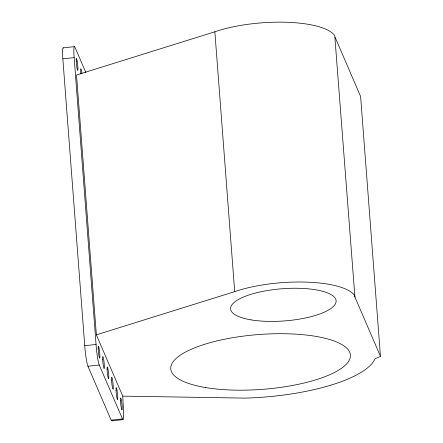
<?xml version="1.0" encoding="UTF-8"?>
<svg xmlns="http://www.w3.org/2000/svg" width="443" height="443" viewBox="0 0 443 443"><rect width="100%" height="100%" fill="white"/><g stroke="black" fill="none" stroke-linecap="round" stroke-linejoin="round"><path stroke-width="0.66" d="M380.465 356.371L375.011 358.786A115.811 35.313 -4.4 0 1 245.079 398.124L122.761 396.131L96.364 334.836L76.523 74.989L214.855 31.791A72.918 22.233 -4.4 0 1 286.305 22.255A72.918 22.233 -4.4 0 1 334.758 35.639L354.932 297.081L380.465 356.371L360.624 96.519L335.091 37.234M96.364 334.836L234.701 291.638A72.918 22.233 -4.4 0 1 306.146 282.102A72.918 22.233 -4.4 0 1 354.599 295.487L354.932 297.081M63.216 47.861L74.529 46.631M111.99 420.507A15.726 1.556 83.8 0 1 111.16 420.147L87.947 366.25A15.726 1.556 83.8 0 1 84.74 345.695L62.84 58.853L74.153 57.629A15.726 1.556 83.8 0 1 75.005 47.323L85.931 72.68M84.74 345.695L96.059 344.466A15.726 1.556 83.8 0 0 99.265 365.021L122.478 418.923L111.16 420.147M87.947 366.25L99.265 365.021M111.708 420.85L123.027 419.621M214.855 31.791L234.701 291.638M74.153 57.629L96.059 344.466M122.761 396.131L123.597 413.408A15.726 1.556 83.8 0 1 122.478 418.923M62.84 58.853A15.726 1.556 83.8 0 1 63.443 48.071M80.842 73.97A6.003 0.593 83.8 0 1 80.847 68.754A6.003 0.593 83.8 0 1 81.955 73.4M111.564 380.088A6.003 0.593 83.8 0 0 113.031 389.236A6.003 0.593 83.8 0 0 112.644 380.487A6.003 0.593 83.8 0 0 111.564 380.088M116.027 390.444A6.003 0.593 83.8 0 0 117.495 399.597A6.003 0.593 83.8 0 0 117.107 390.848A6.003 0.593 83.8 0 0 116.027 390.444M107.106 369.733A6.003 0.593 83.8 0 0 108.574 378.881A6.003 0.593 83.8 0 0 108.186 370.132A6.003 0.593 83.8 0 0 107.106 369.733M120.485 400.804A6.003 0.593 83.8 0 0 121.952 409.952A6.003 0.593 83.8 0 0 121.565 401.203A6.003 0.593 83.8 0 0 120.485 400.804M98.185 349.018A6.003 0.593 83.8 0 0 99.653 358.165A6.003 0.593 83.8 0 0 99.265 349.416A6.003 0.593 83.8 0 0 98.185 349.018M102.643 359.373A6.003 0.593 83.8 0 0 104.111 368.521A6.003 0.593 83.8 0 0 103.723 359.777A6.003 0.593 83.8 0 0 102.643 359.373M76.207 61.178A6.003 0.593 83.8 0 0 77.675 70.326A6.003 0.593 83.8 0 0 77.287 61.583A6.003 0.593 83.8 0 0 76.207 61.178M251.065 319.879A52.9 16.131 -4.4 0 0 335.611 303.394A52.9 16.131 -4.4 0 0 263.297 291.272A52.9 16.131 -4.4 0 0 251.065 319.879M205.613 387.564A90.073 27.466 -4.4 0 0 349.577 359.495A90.073 27.466 -4.4 0 0 226.451 338.851A90.073 27.466 -4.4 0 0 205.613 387.564"/></g></svg>
